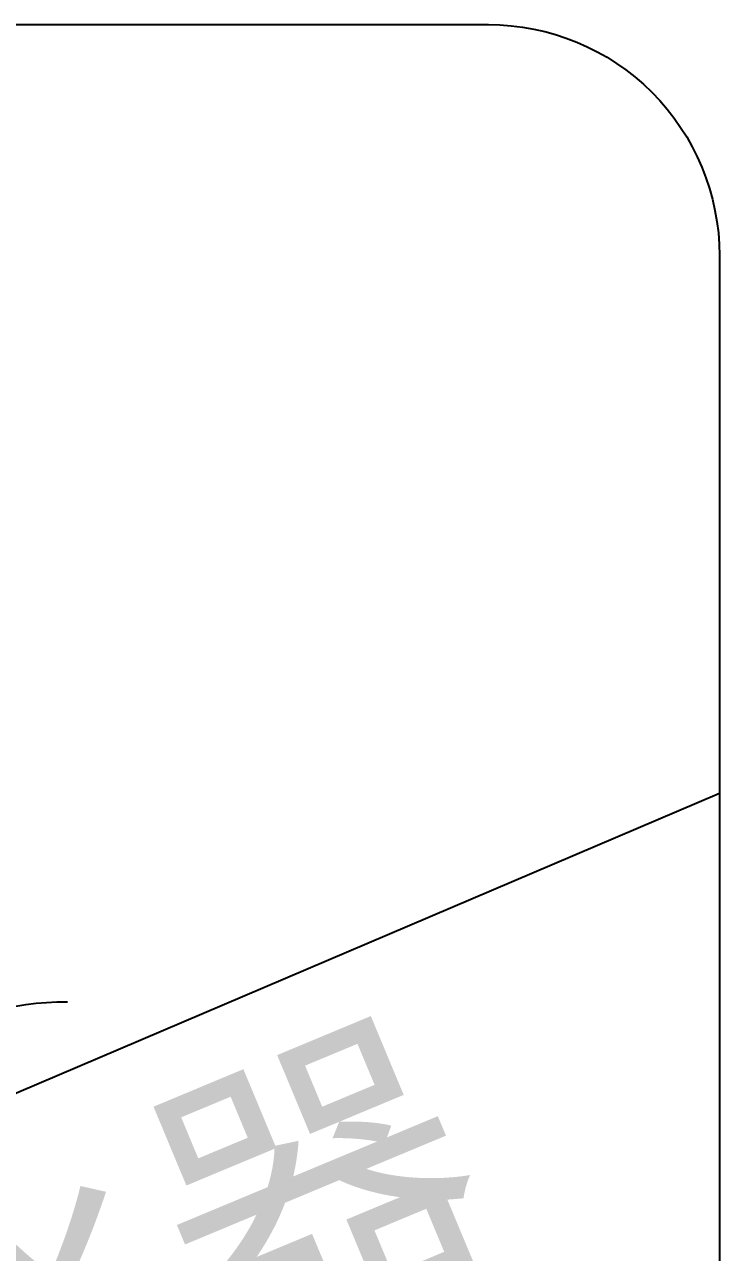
# Model space of a CAD drawing. Header units: millimetres. Extents: x 351279 to 387190, y -1289537 to -1277077.
# Drawn here: x 359063.5 to 359207.9, y -1283450.4 to -1283195.4 of the extents above; entities that cross this region are included whole.
import ezdxf

# ---------------------------------------------------------------- set-up
doc = ezdxf.new("R2010")
doc.units = ezdxf.units.MM
doc.header["$LTSCALE"] = 20
doc.styles.get("Standard").update_dxf_attribs({"font": 'SimSun.ttf', "height": 85})

# ---------------------------------------------------------------- blocks, each defined once
blk = doc.blocks.new('fhfghfghdf')
at = {"color": 252}
blk.add_line((-89804.84, 5990.85), (-90212.93, 5816.97), dxfattribs=at)
blk.add_lwpolyline([(-90164.93, 6150.56), (-89852.84, 6150.56, -0.414214), (-89804.84, 6102.56), (-89804.84, 5568.81, -0.414214), (-89852.84, 5520.81), (-90164.93, 5520.81, -0.414214), (-90212.93, 5568.81), (-90212.93, 6102.56, -0.414214)], format="xyb", close=True, dxfattribs=at)
at = {"color": 3, "start_tangent": (-0.938977, 0.343981), "end_tangent": (0.999807, -0.01964)}
blk.add_spline([(-90109.12, 6019.98), (-90082.41, 6032.37), (-90067.14, 6012.35), (-90053.78, 5974.23), (-90037.57, 5958.02), (-90016.57, 5930.38), (-89974.6, 5938.96), (-89940.25, 5947.54)], degree=3, dxfattribs=at)
at = {"color": 4, "insert": (-90049.43, 5868.43), "char_height": 48, "width": 757.8712, "attachment_point": 1, "rotation": 22.6368}
blk.add_mtext('{\\fSimHei|b0|i0|c134|p2;热水器}', dxfattribs=at)

msp = doc.modelspace()

# ---------------------------------------------------------------- block references
at = {"lineweight": 5}
msp.add_blockref('fhfghfghdf', (449012.73, -1289345.926), dxfattribs=at)

doc.saveas('drawing.dxf')
